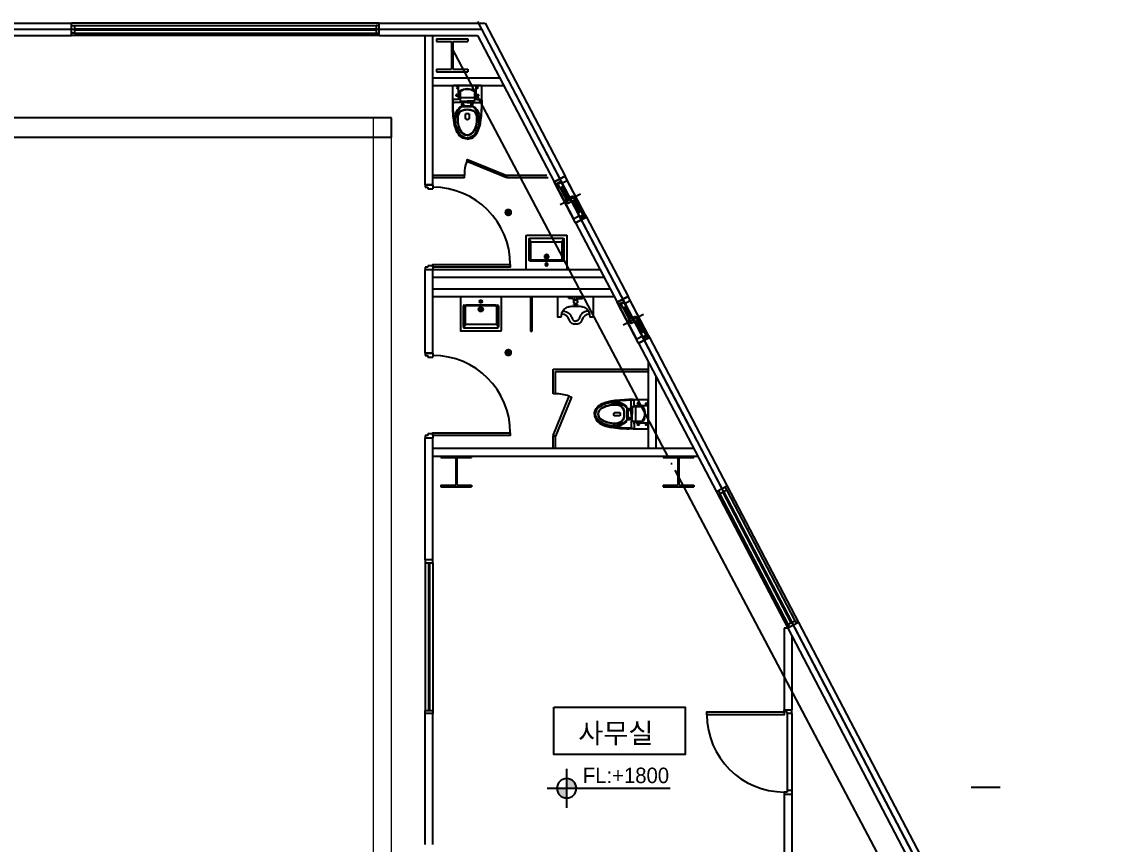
# Model space of a CAD drawing. Extents: x 6397054 to 6458340, y -4011454 to -3987634.
# Drawn here: x 6444271 to 6458338, y -3999556 to -3988854 of the extents above; entities that cross this region are included whole.
import ezdxf
from ezdxf.enums import TextEntityAlignment as Align

# ---------------------------------------------------------------- set-up
doc = ezdxf.new("R2010")
doc.units = 0
doc.header["$LTSCALE"] = 100
doc.header["$MEASUREMENT"] = 0
doc.linetypes.add('CEN', pattern=[62, 60, -1, 0, -1])
doc.linetypes.add('CENTER2', pattern=[1.125, 0.75, -0.125, 0.125, -0.125])
doc.layers.get('0').update_dxf_attribs({"linetype": 'CONTINUOUS'})
for name, color, linetype in [('8', 8, 'CONTINUOUS'), ('9', 9, 'CONTINUOUS'), ('A-CEN', 1, 'CEN'), ('A-FIN', 8, 'CONTINUOUS'), ('A-FUR', 4, 'CONTINUOUS'), ('A-MAK1', 30, 'CONTINUOUS'), ('A-SYM', 7, 'CONTINUOUS'), ('A-TEX', 3, 'CONTINUOUS'), ('A-TOL', 6, 'CONTINUOUS'), ('A-WAL', 3, 'CONTINUOUS'), ('A-WID', 4, 'CONTINUOUS'), ('COL', 2, 'CONTINUOUS'), ('FUR', 4, 'CONTINUOUS'), ('WAL', 3, 'CONTINUOUS'), ('외벽판넬', 3, 'CONTINUOUS')]:
    doc.layers.add(name, color=color, linetype=linetype)
doc.styles.add('MT1', font='')
doc.styles.add('맑은 고딕', font='')
doc.styles.get('MT1').set_extended_font_data('Gulim')
doc.styles.get('맑은 고딕').set_extended_font_data('Malgun Gothic')

# ---------------------------------------------------------------- blocks, each defined once
blk = doc.blocks.new('2p-t206')
at = {"color": 0}
for p, q in [((-90, -25), (-90, 0)), ((-15, 0), (-15, -50)), ((15, 0), (15, -50)), ((90, -25), (90, 0)), ((-40, -25), (-90, -25)), ((-25, -40), (-40, -25)), ((-25, -65), (-25, -40)), ((-25, -110), (-25, -105)), ((-25, -105), (25, -105)), ((25, -110), (-25, -110)), ((-10, -95), (-10, -105)), ((10, -95), (10, -105)), ((25, -40), (40, -25)), ((25, -65), (25, -40)), ((25, -105), (25, -110)), ((40, -25), (90, -25))]:
    blk.add_line(p, q, dxfattribs=at)
for points in [[(230, 0), (230, -135), (230, -265, -0.198912), (229, -269, -0.198912), (225, -270), (215, -270), (195, -270, -0.198912), (193, -269, -0.063313), (190, -265, -0.157252), (187, -252, 0.093254), (185, -230, 0.337547), (80, -310, -0.389909), (0, -360, -0.389909), (-80, -310, 0.337547), (-185, -230, 0.093254), (-187, -252, -0.157252), (-190, -265, -0.063313), (-193, -269, -0.198912), (-195, -270), (-215, -270), (-225, -270, -0.198912), (-229, -269, -0.198912), (-230, -265), (-230, -135), (-230, 0)], [(-170, -190, -0.028843), (-149, -192, -0.042834), (-135, -195, -0.02628), (-102, -208, -0.069019), (-90, -215, -0.04558), (-76, -229, -0.043799), (-65, -245, -0.025173), (-56, -263, 0.020072), (-45, -285, 0.022189), (-35, -302, 0.027483), (-25, -315, 0.170498), (-18, -319, 0.080612), (0, -320)], [(170, -190, 0.028843), (149, -192, 0.042834), (135, -195, 0.02628), (102, -208, 0.069019), (90, -215, 0.04558), (76, -229, 0.043799), (65, -245, 0.025173), (56, -263, -0.020072), (45, -285, -0.022189), (35, -302, -0.027483), (25, -315, -0.170498), (18, -319, -0.080612), (0, -320)]]:
    blk.add_lwpolyline(points, format="xyb", dxfattribs=at)
blk.add_circle((0, -70), 25, dxfattribs=at)
for centre, radius, start, end in [((-71, -264), 127, 103.2516, 118.6105), ((-55, -331), 196, 101.3099, 103.2516), ((215, -1683), 1575, 100.6246, 101.3099), ((-22, -416), 286, 93.8141, 100.6246), ((-13, -553), 423, 88.2147, 93.8141), ((13, -553), 423, 86.1859, 91.7853), ((22, -416), 286, 79.3754, 86.1859), ((-215, -1683), 1575, 78.6901, 79.3754), ((55, -331), 196, 76.7484, 78.6901), ((71, -264), 127, 61.3895, 76.7484), ((146, -325), 345, 159.444, 163.9272), ((-66, -246), 118, 151.7834, 159.444), ((-106, -224), 72.1, 143.1301, 151.7834), ((-66, -254), 122, 136.4862, 143.1301), ((-87, -235), 94.2, 118.6105, 136.4862), ((87, -235), 94.2, 43.5138, 61.3895), ((66, -254), 122, 36.8699, 43.5138), ((106, -224), 72.1, 28.2166, 36.8699), ((66, -246), 118, 20.556, 28.2166), ((-146, -325), 345, 16.0728, 20.556)]:
    blk.add_arc(centre, radius, start, end, dxfattribs=at)
blk = doc.blocks.new('A$C0A0B2E99')
at = {"layer": 'FUR'}
for p, q in [((0, 530), (0, 724)), ((10, 734), (390, 734)), ((81, 573), (81, 724)), ((98, 652), (98, 572)), ((100, 647), (100, 517)), ((300, 647), (300, 517)), ((302, 652), (302, 572)), ((319, 573), (319, 724)), ((400, 471), (400, 724)), ((0, 530), (0, 471)), ((68, 542), (12, 542)), ((200, 502), (16, 502)), ((91, 563), (309, 563)), ((100, 517), (200, 517)), ((125, 444), (125, 480)), ((126, 481), (149, 481)), ((150, 480), (150, 444)), ((300, 517), (200, 517)), ((200, 502), (384, 502)), ((250, 478), (250, 444)), ((275, 479), (251, 479)), ((276, 444), (276, 478)), ((332, 542), (388, 542)), ((400, 530), (400, 471)), ((281, 444), (120, 444))]:
    blk.add_line(p, q, dxfattribs=at)
at = {"layer": 'FUR', "color": 8}
for p, q in [((54, 608), (49, 608)), ((346, 608), (351, 608)), ((54, 590), (49, 590)), ((250, 454), (150, 454)), ((346, 590), (351, 590)), ((174, 347), (174, 288)), ((223, 290), (223, 347))]:
    blk.add_line(p, q, dxfattribs=at)
at = {"layer": 'FUR'}
for centre in [(60, 704), (340, 704)]:
    blk.add_circle(centre, 8.04, dxfattribs=at)
at = {"layer": 'FUR', "color": 8}
for centre, radius in [((137, 468), 8.04), ((263, 468), 7.96)]:
    blk.add_circle(centre, radius, dxfattribs=at)
at = {"layer": 'FUR'}
for centre, radius, start, end in [((10, 724), 10, 90, 180), ((91, 724), 10, 90, 180), ((106, 653), 8.59, 131.3482, 185.8404), ((200, 516), 175, 89.9783, 124.705), ((108, 647), 7.98, 122.6127, 179.9377), ((200, 516), 168, 89.9801, 124.7873), ((200, 516), 175, 55.295, 90.0217), ((200, 516), 168, 55.2127, 90.0199), ((292, 647), 7.98, 0.0623, 57.3873), ((293, 653), 9.36, 356.5644, 46.2469), ((309, 724), 10, 0, 90), ((390, 724), 10, 0, 90), ((12, 530), 11.9, 89.9999, 180), ((70, 543), 71.5, 189.8613, 210.09), ((20, 490), 12, 90.1394, 178.9855), ((1367, 467), 1360, 178.9855, 188.7648), ((16, 511), 8.57, 210.09, 271.4256), ((68, 572), 29.8, 270, 0), ((91, 573), 10, 180, 270), ((126, 480), 1, 90, 180), ((149, 480), 1, 0, 90), ((251, 478), 1, 90, 180), ((275, 478), 1, 0, 90), ((332, 572), 29.8, 180, 270), ((309, 573), 10, 270, 0), ((-967, 467), 1360, 351.4194, 1.0145), ((380, 490), 12, 1.0145, 89.8606), ((-1192, 471), 1592, 351.1524, 0), ((384, 511), 8.57, 268.5744, 329.91), ((388, 530), 11.9, 0, 90.0001), ((330, 543), 71.5, 329.91, 350.1387), ((367, 256), 327, 172.2092, 209.6564), ((278, 266), 237, 131.6155, 171.674), ((416, 274), 348, 173.0683, 208.8442), ((169, 304), 99.5, 102.1706, 173.0683), ((200, 190), 217, 90.0055, 103.7814), ((200, 190), 217, 76.2186, 89.9945), ((231, 304), 99.5, 6.9317, 77.8294), ((123, 266), 237, 8.326, 48.3845), ((-16, 274), 348, 331.1558, 6.9317), ((34, 256), 327, 330.3436, 7.7908), ((-61, 295), 448, 331.8443, 351.1524), ((210, 154), 140, 204.9913, 266.0114), ((201, 149), 98.9, 205.2959, 269.71), ((199, 149), 98.9, 270.29, 334.7041), ((192, 152), 139, 273.3207, 335.2681), ((199, 149), 149, 270.1948, 334.2415), ((233, 71), 64.3, 243.3886, 278.2248)]:
    blk.add_arc(centre, radius, start, end, dxfattribs=at)
at = {"layer": 'FUR', "color": 8}
for centre, radius, start, end in [((58, 603), 10.1, 155.1801, 169.1554), ((72, 600), 24.3, 169.1554, 175.4631), ((94, 599), 46.9, 175.4631, 180), ((94, 599), 46.9, 180, 184.5369), ((72, 597), 24.3, 184.5369, 190.8446), ((58, 594), 10.1, 190.8446, 204.8199), ((49, 607), 0.514, 90, 155.1801), ((49, 607), 0.514, 24.8199, 90), ((41, 603), 10.1, 10.8446, 24.8199), ((27, 600), 24.3, 4.5369, 10.8446), ((27, 597), 24.3, 349.1554, 355.4631), ((41, 594), 10.1, 335.1801, 349.1554), ((59, 604), 8.78, 135.2788, 153.9947), ((4, 599), 46.9, 0, 4.5369), ((4, 599), 46.9, 355.4631, 0), ((54, 608), 2.24, 90, 135.2788), ((54, 608), 2.24, 44.7212, 90), ((54, 607), 0.514, 24.8199, 90), ((46, 603), 10.1, 10.8446, 24.8199), ((46, 594), 10.1, 335.1801, 349.1554), ((50, 604), 8.78, 22.3036, 44.7212), ((32, 600), 24.3, 4.5369, 10.8446), ((9, 599), 46.9, 0, 4.5369), ((9, 599), 46.9, 355.4631, 0), ((32, 597), 24.3, 349.1554, 355.4631), ((42, 601), 16.9, 9.6431, 22.3036), ((42, 597), 16.9, 337.6964, 350.3569), ((30, 599), 29.1, 0, 9.6431), ((30, 599), 29.1, 350.3569, 0), ((358, 601), 16.9, 157.6964, 170.3569), ((370, 599), 29.1, 170.3569, 180), ((370, 599), 29.1, 180, 189.6431), ((358, 597), 16.9, 189.6431, 202.3036), ((350, 604), 8.78, 135.2788, 157.6964), ((346, 608), 2.24, 90, 135.2788), ((354, 603), 10.1, 155.1801, 169.1554), ((368, 600), 24.3, 169.1554, 175.4631), ((391, 599), 46.9, 175.4631, 180), ((391, 599), 46.9, 180, 184.5369), ((368, 597), 24.3, 184.5369, 190.8446), ((354, 594), 10.1, 190.8446, 204.8199), ((346, 607), 0.514, 90, 155.1801), ((346, 608), 2.24, 44.7212, 90), ((341, 604), 8.78, 26.0053, 44.7212), ((373, 600), 24.3, 169.1554, 175.4631), ((396, 599), 46.9, 175.4631, 180), ((396, 599), 46.9, 180, 184.5369), ((373, 597), 24.3, 184.5369, 190.8446), ((351, 607), 0.514, 90, 155.1801), ((359, 603), 10.1, 155.1801, 169.1554), ((359, 594), 10.1, 190.8446, 204.8199), ((351, 607), 0.514, 24.8199, 90), ((342, 603), 10.1, 10.8446, 24.8199), ((342, 594), 10.1, 335.1801, 349.1554), ((328, 600), 24.3, 4.5369, 10.8446), ((306, 599), 46.9, 0, 4.5369), ((306, 599), 46.9, 355.4631, 0), ((328, 597), 24.3, 349.1554, 355.4631), ((49, 590), 0.514, 204.8199, 270), ((49, 590), 0.514, 270, 335.1801), ((59, 594), 8.78, 206.0053, 224.7212), ((54, 589), 2.24, 224.7212, 270), ((54, 590), 0.514, 270, 335.1801), ((54, 589), 2.24, 270, 315.2788), ((50, 594), 8.78, 315.2788, 337.6964), ((350, 594), 8.78, 202.3036, 224.7212), ((346, 589), 2.24, 224.7212, 270), ((346, 590), 0.514, 204.8199, 270), ((346, 589), 2.24, 270, 315.2788), ((341, 594), 8.78, 315.2788, 333.9947), ((351, 590), 0.514, 204.8199, 270), ((351, 590), 0.514, 270, 335.1801), ((371, 242), 348, 170.2499, 189.0553), ((264, 265), 239, 134.5064, 171.1534), ((416, 274), 343, 173.0683, 208.8442), ((169, 304), 94.5, 102.1706, 173.0683), ((107, 425), 14, 61.9951, 134.4885), ((200, 190), 213, 90.0056, 103.8146), ((198, 281), 71, 69.6758, 109.4002), ((200, 190), 213, 76.1854, 89.9944), ((231, 304), 94.5, 6.9317, 77.8294), ((-16, 274), 343, 331.1558, 6.9317), ((295, 425), 14, 45.5115, 119.5169), ((137, 265), 239, 8.8466, 45.4936), ((30, 242), 348, 351.5901, 9.7501), ((199, 287), 24.3, 175.9022, 7.9819), ((201, 149), 94, 205.1183, 269.6941), ((169, 72), 64.6, 261.2681, 296.5159), ((200, 159), 149, 265.4041, 270.1395), ((199, 149), 94, 270.3059, 334.8817), ((200, 159), 149, 269.8605, 275.0165)]:
    blk.add_arc(centre, radius, start, end, dxfattribs=at)
at = {"layer": 'FUR', "extrusion": (0, 0, -1)}
for centre, radius, start, end in [((-1592, 471), 1592, 351.1524, 0), ((-461, 295), 448, 331.8443, 351.1524), ((-201, 149), 149, 270.1948, 334.2415)]:
    blk.add_arc(centre, radius, start, end, dxfattribs=at)
blk = doc.blocks.new('A$C57016F8D')
at = {"layer": 'FUR'}
for p, q in [((0, 470), (0, 5)), ((0, 470), (560, 470)), ((560, 470), (560, 5)), ((40, 340), (40, 50)), ((68, 337), (43, 347)), ((50, 350), (510, 350)), ((65, 330), (65, 100)), ((485, 350), (75, 350)), ((485, 340), (75, 340)), ((492, 337), (517, 347)), ((495, 330), (495, 100)), ((520, 340), (520, 50)), ((5, 0), (555, 0)), ((68, 93), (43, 43)), ((50, 40), (510, 40)), ((75, 90), (485, 90)), ((492, 93), (517, 43))]:
    blk.add_line(p, q, dxfattribs=at)
at = {"layer": 'FUR', "color": 1, "linetype": 'CENTER2'}
for p, q in [((256, 402), (303, 402)), ((280, 374), (280, 430)), ((280, 329), (280, 259)), ((245, 294), (315, 294))]:
    blk.add_line(p, q, dxfattribs=at)
at = {"layer": 'FUR', "color": 6}
for centre, radius in [((280, 294), 30), ((280, 294), 20), ((280, 402), 18.5)]:
    blk.add_circle(centre, radius, dxfattribs=at)
at = {"layer": 'FUR'}
for centre, radius, start, end in [((50, 340), 10, 90, 180), ((75, 330), 10, 90, 180), ((485, 330), 10, 0, 90), ((510, 340), 10, 0, 90), ((5, 5), 5, 180, 270), ((50, 50), 10, 180, 270), ((75, 100), 10, 180, 270), ((485, 100), 10, 270, 0), ((510, 50), 10, 270, 0), ((555, 5), 5, 270, 0)]:
    blk.add_arc(centre, radius, start, end, dxfattribs=at)
at = {"layer": 'FUR', "color": 6}
blk.add_ellipse((280, 346), major_axis=(-15, 0), ratio=0.098929, dxfattribs=at)
blk = doc.blocks.new('MB-Level1')
at = {"layer": 'A-MAK1'}
h = blk.add_hatch(color=7, dxfattribs=at)
h.paths.add_polyline_path([(0, 75, 0.414214), (-75, 0), (0, 0)])
h.paths.add_polyline_path([(0, 0), (0, -75, 0.414214), (75, 0)])
at = {"layer": 'A-MAK1', "color": 7}
for p, q in [((0, 150), (0, -150)), ((-150, 0), (800, 0))]:
    blk.add_line(p, q, dxfattribs=at)
blk.add_circle((0, 0), 75, dxfattribs=at)
blk = doc.blocks.new('t6')
at = {"layer": 'COL'}
for p, q in [((-201799, -24192), (-201799, -24227)), ((-201799, -24192), (-201392, -24192)), ((-201392, -24192), (-201392, -24227)), ((-201799, -24227), (-201606, -24227)), ((-201606, -24227), (-201606, -24585)), ((-201586, -24227), (-201392, -24227)), ((-201586, -24227), (-201586, -24585)), ((-201799, -24585), (-201799, -24620)), ((-201799, -24585), (-201606, -24585)), ((-201586, -24585), (-201392, -24585)), ((-201392, -24585), (-201392, -24620)), ((-201799, -24620), (-201392, -24620))]:
    blk.add_line(p, q, dxfattribs=at)
blk = doc.blocks.new('t4')
at = {"layer": 'COL'}
for p, q in [((-202590, -24510), (-202590, -24531)), ((-202590, -24510), (-202190, -24510)), ((-202590, -24531), (-202396.5, -24531)), ((-202396.5, -24531), (-202396.5, -24889)), ((-202383.5, -24531), (-202383.5, -24889)), ((-202383.5, -24531), (-202190, -24531)), ((-202190, -24510), (-202190, -24531)), ((-202590, -24889), (-202590, -24910)), ((-202590, -24889), (-202396.5, -24889)), ((-202383.5, -24889), (-202190, -24889)), ((-202190, -24889), (-202190, -24910)), ((-202590, -24910), (-202190, -24910))]:
    blk.add_line(p, q, dxfattribs=at)

msp = doc.modelspace()

# ---------------------------------------------------------------- linework, layer by layer
for p, q in [((6449619.5, -3989584.3), (6450488.5, -3989584.3)), ((6449619.5, -3989684.3), (6450540.8, -3989684.3)), ((6449619.5, -3992079.3), (6451793.7, -3992079.3)), ((6449619.5, -3992304.3), (6449619.5, -3992204.3)), ((6449619.5, -3992429.3), (6451976.8, -3992429.3)), ((6452418.8, -3993274.3), (6452418.8, -3994404.3)), ((6452518.8, -3993465.5), (6452518.8, -3994404.3))]:
    msp.add_line(p, q)
msp.add_lwpolyline([(6449080.2, -3990107.3), (6403938.1, -3990107.3), (6403938.1, -3990357.3), (6449080.2, -3990357.3)], close=True)
at = {"layer": '8', "color": 0, "linetype": 'ByBlock', "ltscale": 1000}
msp.add_lwpolyline([(6417339.5, -4009454.3), (6417339.5, -4003254.3), (6398139.5, -4003254.3), (6398139.5, -3988954.3), (6450252.1, -3988954.3), (6456339.5, -4000596.9), (6456339.5, -4011354.3), (6422469.5, -4011354.3), (6422469.5, -4009454.3)], close=True, dxfattribs=at)
at = {"layer": '9'}
for p, q in [((6450886.8, -3992429.3), (6450886.8, -3992879.3)), ((6450911.8, -3992879.3), (6450911.8, -3992429.3)), ((6450886.8, -3992879.3), (6450911.8, -3992879.3))]:
    msp.add_line(p, q, dxfattribs=at)
at = {"layer": 'A-CEN'}
for p, q in [((6450199.5, -3988854.3), (6458338.2, -4004419.3)), ((6449869.5, -3989209.3), (6456059.5, -4000919.3))]:
    msp.add_line(p, q, dxfattribs=at)
at = {"layer": 'A-FIN', "color": 0, "lineweight": 0}
msp.add_lwpolyline([(6448843, -4008301.3), (6449081.8, -4008301.3), (6449081.8, -3990107.3), (6448843, -3990107.3)], close=True, dxfattribs=at)
at = {"layer": 'A-FUR'}
for p, q in [((6450029.5, -3990854.3), (6449619.5, -3990854.3)), ((6450029.6, -3990884.3), (6449619.5, -3990884.3)), ((6450029.5, -3990884.3), (6450029.5, -3990854.3)), ((6451100.6, -3990854.3), (6450579.4, -3990854.3)), ((6450579.4, -3990884.3), (6450579.4, -3990854.3)), ((6450579.4, -3990884.3), (6450579.4, -3990854.3)), ((6451116.3, -3990884.3), (6450579.4, -3990884.3)), ((6451182.6, -3993697.7), (6451182.6, -3993374.3)), ((6451182.6, -3993374.3), (6452418.8, -3993374.3)), ((6451212.6, -3993697.7), (6451212.6, -3993404.3)), ((6451212.6, -3993404.3), (6452418.8, -3993404.3)), ((6451212.6, -3993697.7), (6451182.6, -3993697.7)), ((6451182.6, -3994404.3), (6451182.6, -3994247.7)), ((6451212.6, -3994247.7), (6451182.6, -3994247.7)), ((6451212.6, -3994404.3), (6451212.6, -3994247.7))]:
    msp.add_line(p, q, dxfattribs=at)
at = {"layer": 'A-FUR', "ltscale": 2}
for points in [[(6450059.1, -3990673.5), (6450070.5, -3990645.8), (6450579.4, -3990854.3), (6450568.1, -3990882.1)], [(6451393.3, -3993727.4), (6451421.1, -3993738.7), (6451212.6, -3994247.7), (6451184.8, -3994236.3)]]:
    msp.add_lwpolyline(points, close=True, dxfattribs=at)
at = {"layer": 'A-FUR'}
for centre, start, end in [((6450447.1, -3990830), 158.04416, 183.33815), ((6451236.9, -3994115.4), 68.04416, 93.33815)]:
    msp.add_arc(centre, 418.4, start, end, dxfattribs=at)
at = {"layer": 'A-SYM'}
msp.add_line((6456995.9, -3998815.4), (6456617.6, -3998815.4), dxfattribs=at)
at = {"layer": 'A-SYM', "const_width": 49.8, "elevation": 0}
for points in [[(6450574.9, -3991335.4, -1), (6450625.2, -3991335.4, -1)], [(6450574.9, -3993159.4, -1), (6450625.2, -3993159.4, -1)]]:
    msp.add_lwpolyline(points, format="xyb", close=True, dxfattribs=at)
at = {"layer": 'A-SYM'}
msp.add_lwpolyline([(6451190.2, -3997773.3), (6452901.8, -3997773.3), (6452901.8, -3998386.5), (6451190.2, -3998386.5)], close=True, dxfattribs=at)
at = {"layer": 'A-WAL'}
for p, q in [((6443369.5, -3988874.3), (6444919.5, -3988874.3)), ((6444919.5, -3989034.3), (6444919.5, -3988874.3)), ((6448919.5, -3988874.3), (6450297.7, -3988874.3)), ((6448919.5, -3989034.3), (6448919.5, -3988874.3)), ((6450297.7, -3988874.3), (6451339.5, -3990865.9)), ((6443369.5, -3989034.3), (6444919.5, -3989034.3)), ((6448919.5, -3989034.3), (6450200.8, -3989034.3)), ((6449519.5, -3990979.3), (6449519.5, -3989034.3)), ((6449619.5, -3990979.3), (6449619.5, -3989034.3)), ((6450200.8, -3989034.3), (6451197.7, -3990940.1)), ((6451339.5, -3990865.9), (6451197.7, -3990940.1)), ((6449519.5, -3990979.3), (6449619.5, -3990979.3)), ((6449619.5, -3990979.3), (6449519.5, -3990979.3)), ((6451617.6, -3991397.6), (6451475.8, -3991471.7)), ((6451475.8, -3991471.7), (6452016.1, -3992504.5)), ((6451617.6, -3991397.6), (6452157.8, -3992430.3)), ((6449519.5, -3993167), (6449519.5, -3992079.3)), ((6449519.5, -3992079.3), (6449619.5, -3992079.3)), ((6449519.5, -3992079.3), (6449619.5, -3992079.3)), ((6449619.5, -3993167), (6449619.5, -3992079.3)), ((6449619.5, -3992179.3), (6451846, -3992179.3)), ((6449619.5, -3992329.3), (6451924.4, -3992329.3)), ((6452157.8, -3992430.3), (6452016.1, -3992504.5)), ((6452435.9, -3992962), (6452294.2, -3993036.1)), ((6452435.9, -3992962), (6453448, -3994896.6)), ((6449519.5, -3993167), (6449619.5, -3993167)), ((6449619.5, -3993167), (6449519.5, -3993167)), ((6452294.2, -3993036.1), (6453306.2, -3994970.8)), ((6449519.5, -3995855.1), (6449519.5, -3994267)), ((6449519.5, -3994267), (6449619.5, -3994267)), ((6449519.5, -3994267), (6449619.5, -3994267)), ((6449619.5, -3995855.1), (6449619.5, -3994267)), ((6449619.5, -3994404.3), (6453009.9, -3994404.3)), ((6449619.5, -3994504.3), (6453062.2, -3994504.3)), ((6453448, -3994896.6), (6453306.2, -3994970.8)), ((6449619.5, -3995855.1), (6449519.5, -3995855.1)), ((6454375, -3996668.8), (6454233.2, -3996742.9)), ((6454375, -3996668.8), (6456419.5, -4000577.3)), ((6454233.2, -3996742.9), (6456259.5, -4000616.6)), ((6449519.5, -3999555.9), (6449519.5, -3997855.1)), ((6449619.5, -3997855.1), (6449519.5, -3997855.1)), ((6449619.5, -3999555.9), (6449619.5, -3997855.1))]:
    msp.add_line(p, q, dxfattribs=at)
at = {"layer": 'A-WID'}
for p, q in [((6448919.5, -3988874.3), (6444919.5, -3988874.3)), ((6444959.5, -3988904.3), (6448879.5, -3988904.3)), ((6444959.5, -3988948.3), (6448879.5, -3988948.3)), ((6448919.5, -3989034.3), (6444919.5, -3989034.3)), ((6444959.5, -3988960.3), (6448879.5, -3988960.3)), ((6444959.5, -3989004.3), (6448879.5, -3989004.3)), ((6451617.6, -3991397.6), (6451339.5, -3990865.9)), ((6451603.7, -3991371), (6451367.3, -3990919.1)), ((6451475.8, -3991471.7), (6451197.7, -3990940.1)), ((6451211.6, -3990966.6), (6451448, -3991418.5)), ((6451273.4, -3991019), (6451377.7, -3991218.3)), ((6451288, -3991011.3), (6451364.5, -3991157.5)), ((6451298.7, -3991005.8), (6451375.1, -3991152)), ((6451313.3, -3990998.1), (6451389.8, -3991144.3)), ((6451540.6, -3991099.3), (6451274.7, -3991238.3)), ((6451425.6, -3991193.3), (6451529.8, -3991392.7)), ((6451440.2, -3991185.7), (6451516.7, -3991331.9)), ((6451450.8, -3991180.1), (6451527.3, -3991326.3)), ((6451465.4, -3991172.4), (6451541.9, -3991318.7)), ((6452435.9, -3992962), (6452157.8, -3992430.3)), ((6452294.2, -3993036.1), (6452016.1, -3992504.5)), ((6452030, -3992531.1), (6452266.4, -3992983)), ((6452091.8, -3992583.4), (6452196, -3992782.7)), ((6452106.4, -3992575.7), (6452182.9, -3992721.9)), ((6452117, -3992570.2), (6452193.5, -3992716.4)), ((6452131.6, -3992562.5), (6452208.1, -3992708.7)), ((6452422, -3992935.4), (6452185.6, -3992483.5)), ((6452358.9, -3992663.7), (6452093.1, -3992802.7)), ((6452258.5, -3992750.1), (6452335, -3992896.3)), ((6452269.2, -3992744.5), (6452345.6, -3992890.7)), ((6452283.8, -3992736.9), (6452360.3, -3992883.1)), ((6452243.9, -3992757.7), (6452348.2, -3992957.1)), ((6453306.2, -3994970.8), (6454233.2, -3996742.9)), ((6454241.3, -3996693.6), (6453351.3, -3994992.3)), ((6454280.2, -3996673.2), (6453390.3, -3994971.9)), ((6454290.9, -3996667.6), (6453400.9, -3994966.3)), ((6454329.9, -3996647.2), (6453439.9, -3994945.9)), ((6453448, -3994896.6), (6454375, -3996668.8)), ((6449519.5, -3995895.1), (6449519.5, -3997815.1)), ((6449563.5, -3995895.1), (6449563.5, -3997815.1)), ((6449575.5, -3995895.1), (6449575.5, -3997815.1)), ((6449619.5, -3995895.1), (6449619.5, -3997815.1)), ((6454224.4, -3997854.2), (6454224.4, -3998854.5)), ((6454288.4, -3997854.2), (6454288.4, -3998854.5))]:
    msp.add_line(p, q, dxfattribs=at)
at = {"layer": 'A-WID', "linetype": 'ByBlock'}
for p, q in [((6449519.5, -3990979.3), (6449519.5, -3991008.7)), ((6449519.5, -3991008.7), (6449555.4, -3991008.7)), ((6449555.4, -3991008.7), (6449555.4, -3991029.2)), ((6449555.4, -3991008.7), (6449555.4, -3991029.2)), ((6449555.4, -3991029.2), (6449619.5, -3991029.2)), ((6449619.5, -3990979.3), (6449619.5, -3991029.2)), ((6449519.5, -3992050), (6449519.5, -3992079.3)), ((6449555.4, -3992050), (6449519.5, -3992050)), ((6449555.4, -3992029.5), (6449555.4, -3992050)), ((6449619.5, -3992029.5), (6449555.4, -3992029.5)), ((6449619.5, -3992029.5), (6449619.5, -3992079.3)), ((6449519.5, -3993167), (6449519.5, -3993196.4)), ((6449619.5, -3993167), (6449619.5, -3993216.9)), ((6449519.5, -3993196.4), (6449555.4, -3993196.4)), ((6449555.4, -3993196.4), (6449555.4, -3993216.9)), ((6449555.4, -3993196.4), (6449555.4, -3993216.9)), ((6449555.4, -3993216.9), (6449619.5, -3993216.9)), ((6449519.5, -3994237.6), (6449519.5, -3994267)), ((6449555.4, -3994237.6), (6449519.5, -3994237.6)), ((6449555.4, -3994217.1), (6449555.4, -3994237.6)), ((6449619.5, -3994217.1), (6449555.4, -3994217.1)), ((6449619.5, -3994217.1), (6449619.5, -3994267)), ((6454188.4, -3997833.7), (6454188.4, -3997804.3)), ((6454288.4, -3997854.2), (6454288.4, -3997804.3)), ((6454224.3, -3997833.7), (6454188.4, -3997833.7)), ((6454224.3, -3997854.2), (6454224.3, -3997833.7)), ((6454288.4, -3997854.2), (6454224.3, -3997854.2)), ((6454188.4, -3998875), (6454188.4, -3998904.3)), ((6454224.3, -3998875), (6454188.4, -3998875)), ((6454188.4, -3998904.3), (6454288.4, -3998904.3)), ((6454224.3, -3998854.5), (6454224.3, -3998875)), ((6454288.4, -3998854.5), (6454224.3, -3998854.5)), ((6454288.4, -3998854.5), (6454288.4, -3998904.3))]:
    msp.add_line(p, q, dxfattribs=at)
at = {"layer": 'A-WID'}
for points in [[(6444919.5, -3988939.3), (6444919.5, -3988904.3), (6444959.5, -3988904.3), (6444959.5, -3989004.3), (6444919.5, -3989004.3), (6444919.5, -3988969.3)], [(6448919.5, -3988939.3), (6448919.5, -3988904.3), (6448879.5, -3988904.3), (6448879.5, -3989004.3), (6448919.5, -3989004.3), (6448919.5, -3988969.3)], [(6451339.5, -3990865.9), (6451197.7, -3990940.1), (6451211.6, -3990966.6), (6451282.5, -3990929.6), (6451296.4, -3990956.1), (6451367.3, -3990919.1), (6451339.5, -3990865.9), (6451339.5, -3990865.9)], [(6451617.6, -3991397.6), (6451475.8, -3991471.7), (6451448, -3991418.5), (6451518.9, -3991381.5), (6451532.8, -3991408.1), (6451603.7, -3991371), (6451617.6, -3991397.6), (6451617.6, -3991397.6)], [(6452157.8, -3992430.3), (6452016.1, -3992504.5), (6452030, -3992531.1), (6452100.9, -3992494), (6452114.8, -3992520.6), (6452185.6, -3992483.5), (6452157.8, -3992430.3), (6452157.8, -3992430.3)], [(6452435.9, -3992962), (6452294.2, -3993036.1), (6452266.4, -3992983), (6452337.2, -3992945.9), (6452351.2, -3992972.5), (6452422, -3992935.4), (6452435.9, -3992962), (6452435.9, -3992962)], [(6453363.8, -3994940.6), (6453332.8, -3994956.8), (6453351.3, -3994992.3), (6453439.9, -3994945.9), (6453421.4, -3994910.5), (6453390.4, -3994926.7)], [(6449554.5, -3995855.1), (6449519.5, -3995855.1), (6449519.5, -3995895.1), (6449619.5, -3995895.1), (6449619.5, -3995855.1), (6449584.5, -3995855.1)], [(6454290.8, -3996712.8), (6454259.8, -3996729), (6454241.3, -3996693.6), (6454329.9, -3996647.2), (6454348.4, -3996682.7), (6454317.4, -3996698.9)], [(6449554.5, -3997855.1), (6449519.5, -3997855.1), (6449519.5, -3997815.1), (6449619.5, -3997815.1), (6449619.5, -3997855.1), (6449584.5, -3997855.1)]]:
    msp.add_lwpolyline(points, dxfattribs=at)
for points in [[(6451285.5, -3990944.9), (6451313.3, -3990998.1), (6451273.4, -3991019), (6451245.6, -3990965.8)], [(6451389.8, -3991144.3), (6451417.6, -3991197.5), (6451377.7, -3991218.3), (6451349.9, -3991165.2)], [(6451437.6, -3991119.3), (6451465.4, -3991172.4), (6451425.6, -3991193.3), (6451397.7, -3991140.1)], [(6451541.9, -3991318.7), (6451569.7, -3991371.8), (6451529.8, -3991392.7), (6451502, -3991339.5)], [(6452103.8, -3992509.3), (6452131.6, -3992562.5), (6452091.8, -3992583.4), (6452063.9, -3992530.2)], [(6452208.1, -3992708.7), (6452235.9, -3992761.9), (6452196, -3992782.7), (6452168.2, -3992729.6)], [(6452256, -3992683.7), (6452283.8, -3992736.9), (6452243.9, -3992757.7), (6452216.1, -3992704.5)], [(6452360.3, -3992883.1), (6452388.1, -3992936.2), (6452348.2, -3992957.1), (6452320.4, -3992903.9)]]:
    msp.add_lwpolyline(points, close=True, dxfattribs=at)
at = {"layer": 'A-WID', "linetype": 'ByBlock'}
for points in [[(6449619.5, -3992050), (6449619.5, -3992014.7), (6450625.5, -3992014.7), (6450625.5, -3992050)], [(6449619.5, -3994237.6), (6449619.5, -3994202.4), (6450625.5, -3994202.4), (6450625.5, -3994237.6)]]:
    msp.add_lwpolyline(points, close=True, dxfattribs=at)
at = {"layer": 'A-WID', "linetype": 'ByBlock', "elevation": 0}
msp.add_lwpolyline([(6454188.4, -3997833.7), (6454188.4, -3997868.9), (6453182.4, -3997868.9), (6453182.4, -3997833.7)], close=True, dxfattribs=at)
at = {"layer": 'A-WID', "linetype": 'ByBlock'}
for centre, start, end in [((6449619.5, -3992014.7), 0, 90), ((6449619.5, -3994202.4), 0, 90), ((6454188.4, -3997868.9), 180, 270)]:
    msp.add_arc(centre, 1006, start, end, dxfattribs=at)
at = {"layer": 'WAL'}
for p, q in [((6454188.4, -3996742.9), (6454188.4, -3997804.3)), ((6454233.2, -3996742.9), (6454188.4, -3996742.9)), ((6454288.4, -3996848.5), (6454288.4, -3997804.3)), ((6454188.4, -3997804.3), (6454288.4, -3997804.3)), ((6454188.4, -3997804.3), (6454288.4, -3997804.3)), ((6454188.4, -3998904.3), (6454188.4, -4001169.3)), ((6454188.4, -3998904.3), (6454288.4, -3998904.3)), ((6454288.4, -3998904.3), (6454288.4, -4001169.3))]:
    msp.add_line(p, q, dxfattribs=at)
at = {"layer": '외벽판넬'}
for p, q in [((6449619.5, -3989584.3), (6450488.5, -3989584.3)), ((6449869.5, -3989684.3), (6450540.8, -3989684.3)), ((6451197.7, -3990940.1), (6451339.5, -3990865.9)), ((6451197.7, -3990940.1), (6451339.5, -3990865.9)), ((6451475.8, -3991471.7), (6451617.6, -3991397.6)), ((6451475.8, -3991471.7), (6451617.6, -3991397.6)), ((6452016.1, -3992504.5), (6452157.8, -3992430.3)), ((6452016.1, -3992504.5), (6452157.8, -3992430.3)), ((6452294.2, -3993036.1), (6452435.9, -3992962)), ((6452294.2, -3993036.1), (6452435.9, -3992962))]:
    msp.add_line(p, q, dxfattribs=at)

# ---------------------------------------------------------------- block references
at = {"layer": 'A-FUR', "extrusion": (0, 0, -1), "xscale": 0.95, "yscale": 0.95, "zscale": -0.95}
msp.add_blockref('A$C0A0B2E99', (-6450256.9, -3990381.6), dxfattribs=at)
at = {"layer": 'A-FUR', "ltscale": 2}
msp.add_blockref('2p-t206', (6451475.1, -3992429.3), dxfattribs=at)
at = {"layer": 'A-FUR', "extrusion": (0, 0, -1), "xscale": 0.95, "yscale": 0.95, "zscale": -0.95, "rotation": 90.00000000000026}
msp.add_blockref('A$C0A0B2E99', (-6451721.5, -3994149.1), dxfattribs=at)
at = {"layer": 'A-MAK1', "xscale": -1.680000000447035, "yscale": 1.679999999329447, "zscale": 1.679999999888238, "rotation": 180}
msp.add_blockref('MB-Level1', (6451359.1, -3998826.7), dxfattribs=at)
at = {"layer": 'A-TOL', "xscale": -0.95, "yscale": 0.95, "zscale": 0.95, "rotation": 180}
msp.add_blockref('A$C57016F8D', (6450832, -3991632.8), dxfattribs=at)
at = {"layer": 'A-TOL', "xscale": 0.95, "yscale": 0.95, "zscale": 0.95}
msp.add_blockref('A$C57016F8D', (6449976.9, -3992875.8), dxfattribs=at)
at = {"layer": 'COL'}
for name, p in [('t6', (6651465.3, -3964887.4)), ('t4', (6652313, -3969994.3)), ('t4', (6655202.8, -3969994.3))]:
    msp.add_blockref(name, p, dxfattribs=at)

# ---------------------------------------------------------------- texts
at = {"layer": 'A-MAK1', "color": 4, "style": 'MT1'}
msp.add_text('FL:+1800', height=201.6, dxfattribs=at).set_placement((6451569.1, -3998658.7), align=Align.MIDDLE_LEFT)
at = {"layer": 'A-TEX', "style": '맑은 고딕'}
msp.add_text('사무실', height=260, dxfattribs=at).set_placement((6451508.5, -3998238.8))

doc.saveas('drawing.dxf')
